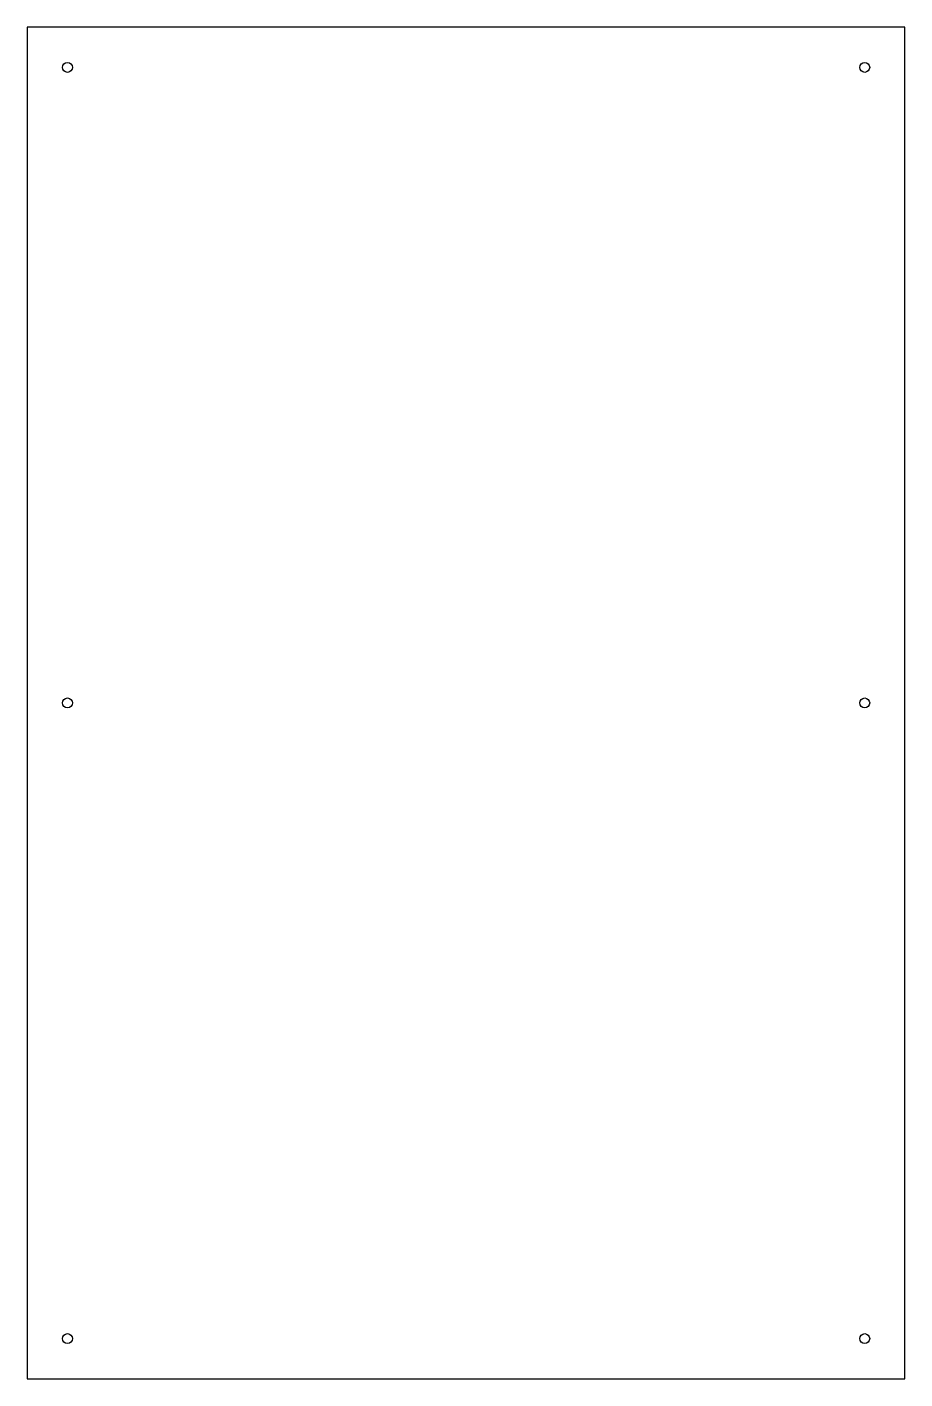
# Model space of a CAD drawing. Header units: millimetres. Extents: x 0 to 411, y 0 to 632.
import ezdxf

# ---------------------------------------------------------------- set-up
doc = ezdxf.new("R2010")
doc.units = ezdxf.units.MM

msp = doc.modelspace()

# ---------------------------------------------------------------- linework, layer by layer
msp.add_lwpolyline([(0, 0), (410.5, 0), (410.5, 632.05), (0, 632.05)], close=True)
for centre in [(18.89, 613.2), (391.67, 613.2), (18.89, 316.03), (391.67, 316.03), (18.89, 18.85), (391.67, 18.85)]:
    msp.add_circle(centre, 2.34)

doc.saveas('drawing.dxf')
